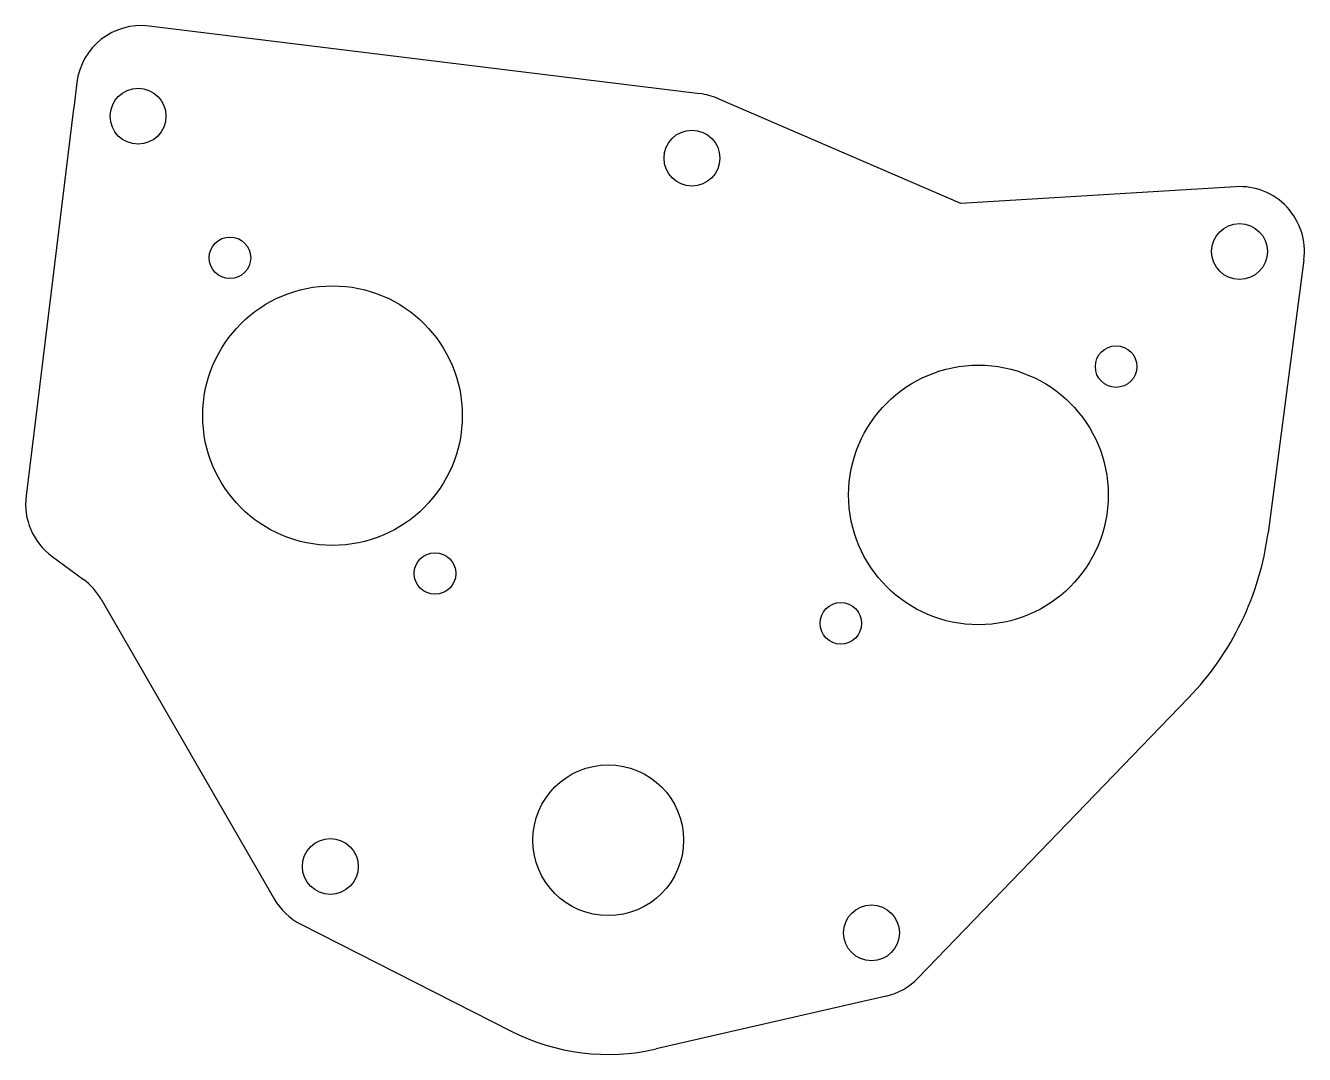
# Model space of a CAD drawing. Header units: inches. Extents: x -1.58 to 2.3, y 0.87 to 3.99.
import ezdxf

# ---------------------------------------------------------------- set-up
doc = ezdxf.new("R2010")
doc.units = ezdxf.units.IN
doc.header["$MEASUREMENT"] = 0

msp = doc.modelspace()

# ---------------------------------------------------------------- linework, layer by layer
at = {"color": 7, "linetype": 'Continuous', "lineweight": 25}
for p, q in [((0.4651, 3.7882), (-1.2052, 3.9933)), ((-1.4246, 3.8219), (-1.434, 3.7453)), ((1.2563, 3.4553), (0.5191, 3.7735)), ((-1.4344, 3.7421), (-1.5785, 2.5681)), ((2.0899, 3.506), (1.2563, 3.4553)), ((2.2971, 3.2839), (2.1884, 2.4559)), ((-1.5002, 2.3859), (-1.4039, 2.3146)), ((-1.3505, 2.2548), (-0.8261, 1.3461)), ((1.9474, 1.9559), (1.1272, 1.1062)), ((-0.7448, 1.269), (-0.1072, 0.9449)), ((1.0297, 1.0511), (0.3326, 0.8909))]:
    msp.add_line(p, q, dxfattribs=at)
for centre, radius in [((-1.2388, 3.7197), 0.0847), ((0.4411, 3.5928), 0.0847), ((2.1019, 3.3095), 0.0847), ((-0.9601, 3.2905), 0.063), ((-0.6491, 2.8117), 0.3937), ((1.7276, 2.9605), 0.063), ((1.3101, 2.5712), 0.3937), ((-0.3382, 2.3329), 0.063), ((0.8926, 2.1818), 0.063), ((0.1871, 1.524), 0.2286), ((-0.6556, 1.4445), 0.0847), ((0.9856, 1.243), 0.0847)]:
    msp.add_circle(centre, radius, dxfattribs=at)
for centre, radius, start, end in [((-1.2292, 3.7979), 0.1969, 83, 173), ((0.4411, 3.5928), 0.1969, 66.6545, 83), ((-1.2388, 3.7197), 0.1969, 172.5212, 173.4788), ((2.1019, 3.3095), 0.1969, 352.5212, 93.4788), ((-1.3831, 2.5441), 0.1969, 173, 233.5042), ((1.3101, 2.5712), 0.8858, 316.0115, 352.5212), ((-1.521, 2.1564), 0.1969, 29.9885, 53.5042), ((-0.6556, 1.4445), 0.1969, 209.9885, 243.0547), ((0.9856, 1.243), 0.1969, 282.9453, 316.0115), ((0.1871, 1.524), 0.6496, 243.0547, 282.9453)]:
    msp.add_arc(centre, radius, start, end, dxfattribs=at)

doc.saveas('drawing.dxf')
